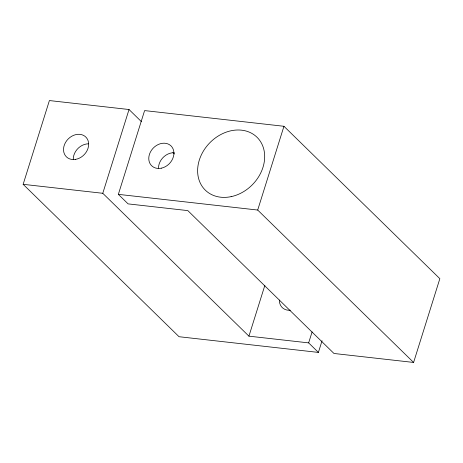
<?xml version="1.0" encoding="UTF-8"?>
<svg xmlns="http://www.w3.org/2000/svg" width="463" height="463" viewBox="0 0 463 463"><rect width="100%" height="100%" fill="white"/><g stroke="black" fill="none" stroke-linecap="round" stroke-linejoin="round"><path stroke-width="0.69" d="M322.057 340.739L318.399 352.412L179.048 336.717L23.15 184.32L49.402 100.558L129.027 109.523L141.423 121.642M318.399 352.412L308.653 342.886L248.932 336.161L102.78 193.291L129.027 109.523M118.349 194.356L144.601 110.588L283.952 126.283L439.85 278.68L413.598 362.442L333.973 353.477L187.816 210.607L128.095 203.882L118.349 194.356L257.7 210.046L413.598 362.442M257.7 210.046L283.952 126.283M248.932 336.161L264.859 285.353M308.653 342.886L312.097 331.902M23.15 184.32L102.78 193.291M172.925 152.437L174.476 153.947M73.27 159.694A13.867 11.205 -45.7 0 1 88.502 143.814M290.376 310.227A13.867 11.205 -45.7 0 1 279.345 300.07M158.502 168.133A13.867 11.205 -45.7 0 1 174.221 152.732M75.376 159.411A13.867 11.205 -45.7 0 0 87.322 138.993A13.867 11.205 -45.7 0 0 65.572 142.373A13.867 11.205 -45.7 0 0 75.376 159.411M161.454 168.162A13.867 11.205 -45.7 0 0 172.167 147.269A13.867 11.205 -45.7 0 0 150.388 152.072A13.867 11.205 -45.7 0 0 161.454 168.162M231.13 196.648A36.982 29.875 -45.7 0 0 260.206 141.105A36.982 29.875 -45.7 0 0 202.117 153.34A36.982 29.875 -45.7 0 0 231.13 196.648"/></g></svg>
